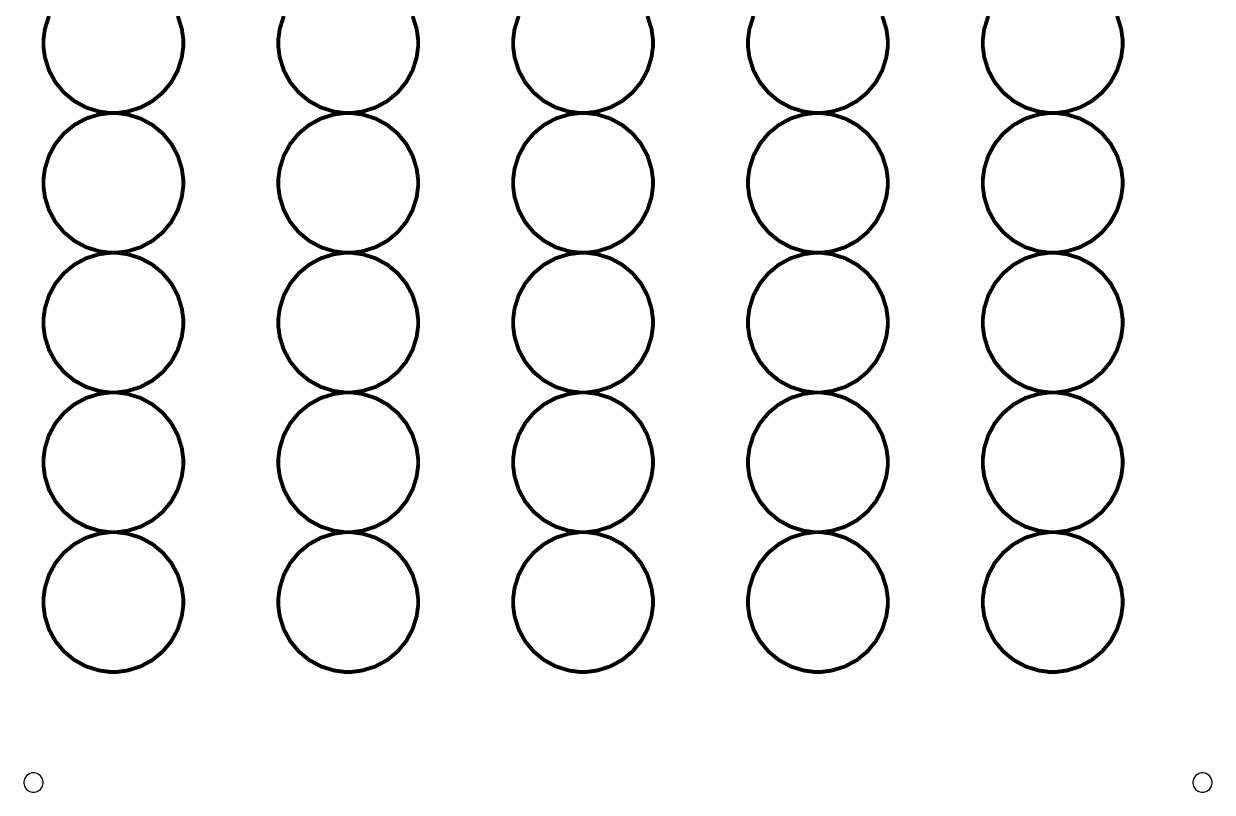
# Model space of a CAD drawing. Extents: x 0 to 216, y 0 to 279.
# Drawn here: x 0 to 215.9, y 0 to 139.7 of the extents above; entities that cross this region are included whole.
import ezdxf

# ---------------------------------------------------------------- set-up
doc = ezdxf.new("R2010")
doc.units = 0
doc.layers.add('C00-00-00-BLACK', color=7, linetype='CONTINUOUS')

msp = doc.modelspace()

# ---------------------------------------------------------------- linework, layer by layer
at = {"layer": 'C00-00-00-BLACK', "const_width": 0.705556}
for points in [[(4.5751, 141.115), (3.83508, 138.733), (3.57738, 136.813), (3.57738, 136.172), (3.57738, 135.533), (3.83508, 133.613), (4.5751, 131.231), (5.74643, 129.073), (7.29671, 127.193), (9.17635, 125.643), (11.3344, 124.471), (13.717, 123.731), (15.6366, 123.472), (16.2774, 123.472), (16.9168, 123.472), (18.8364, 123.731), (21.219, 124.471), (23.377, 125.643), (25.2567, 127.193), (26.807, 129.073), (27.9783, 131.231), (28.7183, 133.613), (28.9774, 135.533), (28.9774, 136.172), (28.9774, 136.172), (28.9774, 136.813), (28.7183, 138.733), (27.9783, 141.115)], [(47.2362, 141.115), (46.4965, 138.733), (46.2386, 136.813), (46.2386, 136.172), (46.2386, 135.533), (46.4965, 133.613), (47.2362, 131.231), (48.4078, 129.073), (49.9579, 127.193), (51.8375, 125.643), (53.9958, 124.471), (56.3785, 123.731), (58.2979, 123.472), (58.9386, 123.472), (59.5782, 123.472), (61.4976, 123.731), (63.8803, 124.471), (66.0382, 125.643), (67.9178, 127.193), (69.4683, 129.073), (70.6395, 131.231), (71.3796, 133.613), (71.6386, 135.533), (71.6386, 136.172), (71.6386, 136.172), (71.6386, 136.813), (71.3796, 138.733), (70.6395, 141.115)], [(89.8977, 141.115), (89.1575, 138.733), (88.9, 136.813), (88.9, 136.172), (88.9, 135.533), (89.1575, 133.613), (89.8977, 131.231), (91.0689, 129.073), (92.6193, 127.193), (94.4989, 125.643), (96.6569, 124.471), (99.0395, 123.731), (100.959, 123.472), (101.6, 123.472), (102.24, 123.472), (104.159, 123.731), (106.542, 124.471), (108.7, 125.643), (110.579, 127.193), (112.13, 129.073), (113.301, 131.231), (114.041, 133.613), (114.3, 135.533), (114.3, 136.172), (114.3, 136.172), (114.3, 136.813), (114.041, 138.733), (113.301, 141.115)], [(132.559, 141.115), (131.819, 138.733), (131.561, 136.813), (131.561, 136.172), (131.561, 135.533), (131.819, 133.613), (132.559, 131.231), (133.73, 129.073), (135.281, 127.193), (137.16, 125.643), (139.318, 124.471), (141.701, 123.731), (143.62, 123.472), (144.261, 123.472), (144.901, 123.472), (146.82, 123.731), (149.203, 124.471), (151.361, 125.643), (153.241, 127.193), (154.791, 129.073), (155.962, 131.231), (156.702, 133.613), (156.961, 135.533), (156.961, 136.172), (156.961, 136.172), (156.961, 136.813), (156.702, 138.733), (155.962, 141.115)], [(175.22, 141.115), (174.48, 138.733), (174.222, 136.813), (174.222, 136.172), (174.222, 135.533), (174.48, 133.613), (175.22, 131.231), (176.392, 129.073), (177.942, 127.193), (179.821, 125.643), (181.98, 124.471), (184.362, 123.731), (186.282, 123.472), (186.922, 123.472), (187.562, 123.472), (189.482, 123.731), (191.864, 124.471), (194.022, 125.643), (195.902, 127.193), (197.452, 129.073), (198.623, 131.231), (199.364, 133.613), (199.622, 135.533), (199.622, 136.172), (199.622, 136.172), (199.622, 136.813), (199.364, 138.733), (198.623, 141.115)]]:
    msp.add_lwpolyline(points, dxfattribs=at)
for points in [[(28.9774, 110.772), (28.9774, 111.413), (28.7183, 113.333), (27.9783, 115.715), (26.807, 117.873), (25.2567, 119.753), (23.377, 121.303), (21.219, 122.475), (18.8364, 123.215), (16.9168, 123.472), (16.2774, 123.472), (15.6366, 123.472), (13.717, 123.215), (11.3344, 122.475), (9.17635, 121.303), (7.29671, 119.753), (5.74643, 117.873), (4.5751, 115.715), (3.83508, 113.333), (3.57738, 111.413), (3.57738, 110.772), (3.57738, 110.133), (3.83508, 108.213), (4.5751, 105.831), (5.74643, 103.673), (7.29671, 101.793), (9.17635, 100.243), (11.3344, 99.0713), (13.717, 98.3312), (15.6366, 98.0722), (16.2774, 98.0722), (16.9168, 98.0722), (18.8364, 98.3312), (21.219, 99.0713), (23.377, 100.243), (25.2567, 101.793), (26.807, 103.673), (27.9783, 105.831), (28.7183, 108.213), (28.9774, 110.133), (28.9774, 110.772)], [(71.6386, 110.772), (71.6386, 111.413), (71.3796, 113.333), (70.6395, 115.715), (69.4683, 117.873), (67.9178, 119.753), (66.0382, 121.303), (63.8803, 122.475), (61.4976, 123.215), (59.5782, 123.472), (58.9386, 123.472), (58.2979, 123.472), (56.3785, 123.215), (53.9958, 122.475), (51.8375, 121.303), (49.9579, 119.753), (48.4078, 117.873), (47.2362, 115.715), (46.4965, 113.333), (46.2386, 111.413), (46.2386, 110.772), (46.2386, 110.133), (46.4965, 108.213), (47.2362, 105.831), (48.4078, 103.673), (49.9579, 101.793), (51.8375, 100.243), (53.9958, 99.0713), (56.3785, 98.3312), (58.2979, 98.0722), (58.9386, 98.0722), (59.5782, 98.0722), (61.4976, 98.3312), (63.8803, 99.0713), (66.0382, 100.243), (67.9178, 101.793), (69.4683, 103.673), (70.6395, 105.831), (71.3796, 108.213), (71.6386, 110.133), (71.6386, 110.772)], [(114.3, 110.772), (114.3, 111.413), (114.041, 113.333), (113.301, 115.715), (112.13, 117.873), (110.579, 119.753), (108.7, 121.303), (106.542, 122.475), (104.159, 123.215), (102.24, 123.472), (101.6, 123.472), (100.959, 123.472), (99.0395, 123.215), (96.6569, 122.475), (94.4989, 121.303), (92.6193, 119.753), (91.0689, 117.873), (89.8977, 115.715), (89.1575, 113.333), (88.9, 111.413), (88.9, 110.772), (88.9, 110.133), (89.1575, 108.213), (89.8977, 105.831), (91.0689, 103.673), (92.6193, 101.793), (94.4989, 100.243), (96.6569, 99.0713), (99.0395, 98.3312), (100.959, 98.0722), (101.6, 98.0722), (102.24, 98.0722), (104.159, 98.3312), (106.542, 99.0713), (108.7, 100.243), (110.579, 101.793), (112.13, 103.673), (113.301, 105.831), (114.041, 108.213), (114.3, 110.133), (114.3, 110.772)], [(156.961, 110.772), (156.961, 111.413), (156.702, 113.333), (155.962, 115.715), (154.791, 117.873), (153.241, 119.753), (151.361, 121.303), (149.203, 122.475), (146.82, 123.215), (144.901, 123.472), (144.261, 123.472), (143.62, 123.472), (141.701, 123.215), (139.318, 122.475), (137.16, 121.303), (135.281, 119.753), (133.73, 117.873), (132.559, 115.715), (131.819, 113.333), (131.561, 111.413), (131.561, 110.772), (131.561, 110.133), (131.819, 108.213), (132.559, 105.831), (133.73, 103.673), (135.281, 101.793), (137.16, 100.243), (139.318, 99.0713), (141.701, 98.3312), (143.62, 98.0722), (144.261, 98.0722), (144.901, 98.0722), (146.82, 98.3312), (149.203, 99.0713), (151.361, 100.243), (153.241, 101.793), (154.791, 103.673), (155.962, 105.831), (156.702, 108.213), (156.961, 110.133), (156.961, 110.772)], [(199.622, 110.772), (199.622, 111.413), (199.364, 113.333), (198.623, 115.715), (197.452, 117.873), (195.902, 119.753), (194.022, 121.303), (191.864, 122.475), (189.482, 123.215), (187.562, 123.472), (186.922, 123.472), (186.282, 123.472), (184.362, 123.215), (181.98, 122.475), (179.821, 121.303), (177.942, 119.753), (176.392, 117.873), (175.22, 115.715), (174.48, 113.333), (174.222, 111.413), (174.222, 110.772), (174.222, 110.133), (174.48, 108.213), (175.22, 105.831), (176.392, 103.673), (177.942, 101.793), (179.821, 100.243), (181.98, 99.0713), (184.362, 98.3312), (186.282, 98.0722), (186.922, 98.0722), (187.562, 98.0722), (189.482, 98.3312), (191.864, 99.0713), (194.022, 100.243), (195.902, 101.793), (197.452, 103.673), (198.623, 105.831), (199.364, 108.213), (199.622, 110.133), (199.622, 110.772)], [(28.9774, 85.3722), (28.9774, 86.0129), (28.7183, 87.9327), (27.9783, 90.3153), (26.807, 92.4733), (25.2567, 94.3529), (23.377, 95.9033), (21.219, 97.0746), (18.8364, 97.8147), (16.9168, 98.0722), (16.2774, 98.0722), (15.6366, 98.0722), (13.717, 97.8147), (11.3344, 97.0746), (9.17635, 95.9033), (7.29671, 94.3529), (5.74643, 92.4733), (4.5751, 90.3153), (3.83508, 87.9327), (3.57738, 86.0129), (3.57738, 85.3722), (3.57738, 84.733), (3.83508, 82.8132), (4.5751, 80.4305), (5.74643, 78.2726), (7.29671, 76.393), (9.17635, 74.8425), (11.3344, 73.6713), (13.717, 72.9312), (15.6366, 72.6722), (16.2774, 72.6722), (16.9168, 72.6722), (18.8364, 72.9312), (21.219, 73.6713), (23.377, 74.8425), (25.2567, 76.393), (26.807, 78.2726), (27.9783, 80.4305), (28.7183, 82.8132), (28.9774, 84.733), (28.9774, 85.3722)], [(71.6386, 85.3722), (71.6386, 86.0129), (71.3796, 87.9327), (70.6395, 90.3153), (69.4683, 92.4733), (67.9178, 94.3529), (66.0382, 95.9033), (63.8803, 97.0746), (61.4976, 97.8147), (59.5782, 98.0722), (58.9386, 98.0722), (58.2979, 98.0722), (56.3785, 97.8147), (53.9958, 97.0746), (51.8375, 95.9033), (49.9579, 94.3529), (48.4078, 92.4733), (47.2362, 90.3153), (46.4965, 87.9327), (46.2386, 86.0129), (46.2386, 85.3722), (46.2386, 84.733), (46.4965, 82.8132), (47.2362, 80.4305), (48.4078, 78.2726), (49.9579, 76.393), (51.8375, 74.8425), (53.9958, 73.6713), (56.3785, 72.9312), (58.2979, 72.6722), (58.9386, 72.6722), (59.5782, 72.6722), (61.4976, 72.9312), (63.8803, 73.6713), (66.0382, 74.8425), (67.9178, 76.393), (69.4683, 78.2726), (70.6395, 80.4305), (71.3796, 82.8132), (71.6386, 84.733), (71.6386, 85.3722)], [(114.3, 85.3722), (114.3, 86.0129), (114.041, 87.9327), (113.301, 90.3153), (112.13, 92.4733), (110.579, 94.3529), (108.7, 95.9033), (106.542, 97.0746), (104.159, 97.8147), (102.24, 98.0722), (101.6, 98.0722), (100.959, 98.0722), (99.0395, 97.8147), (96.6569, 97.0746), (94.4989, 95.9033), (92.6193, 94.3529), (91.0689, 92.4733), (89.8977, 90.3153), (89.1575, 87.9327), (88.9, 86.0129), (88.9, 85.3722), (88.9, 84.733), (89.1575, 82.8132), (89.8977, 80.4305), (91.0689, 78.2726), (92.6193, 76.393), (94.4989, 74.8425), (96.6569, 73.6713), (99.0395, 72.9312), (100.959, 72.6722), (101.6, 72.6722), (102.24, 72.6722), (104.159, 72.9312), (106.542, 73.6713), (108.7, 74.8425), (110.579, 76.393), (112.13, 78.2726), (113.301, 80.4305), (114.041, 82.8132), (114.3, 84.733), (114.3, 85.3722)], [(156.961, 85.3722), (156.961, 86.0129), (156.702, 87.9327), (155.962, 90.3153), (154.791, 92.4733), (153.241, 94.3529), (151.361, 95.9033), (149.203, 97.0746), (146.82, 97.8147), (144.901, 98.0722), (144.261, 98.0722), (143.62, 98.0722), (141.701, 97.8147), (139.318, 97.0746), (137.16, 95.9033), (135.281, 94.3529), (133.73, 92.4733), (132.559, 90.3153), (131.819, 87.9327), (131.561, 86.0129), (131.561, 85.3722), (131.561, 84.733), (131.819, 82.8132), (132.559, 80.4305), (133.73, 78.2726), (135.281, 76.393), (137.16, 74.8425), (139.318, 73.6713), (141.701, 72.9312), (143.62, 72.6722), (144.261, 72.6722), (144.901, 72.6722), (146.82, 72.9312), (149.203, 73.6713), (151.361, 74.8425), (153.241, 76.393), (154.791, 78.2726), (155.962, 80.4305), (156.702, 82.8132), (156.961, 84.733), (156.961, 85.3722)], [(199.622, 85.3722), (199.622, 86.0129), (199.364, 87.9327), (198.623, 90.3153), (197.452, 92.4733), (195.902, 94.3529), (194.022, 95.9033), (191.864, 97.0746), (189.482, 97.8147), (187.562, 98.0722), (186.922, 98.0722), (186.282, 98.0722), (184.362, 97.8147), (181.98, 97.0746), (179.821, 95.9033), (177.942, 94.3529), (176.392, 92.4733), (175.22, 90.3153), (174.48, 87.9327), (174.222, 86.0129), (174.222, 85.3722), (174.222, 84.733), (174.48, 82.8132), (175.22, 80.4305), (176.392, 78.2726), (177.942, 76.393), (179.821, 74.8425), (181.98, 73.6713), (184.362, 72.9312), (186.282, 72.6722), (186.922, 72.6722), (187.562, 72.6722), (189.482, 72.9312), (191.864, 73.6713), (194.022, 74.8425), (195.902, 76.393), (197.452, 78.2726), (198.623, 80.4305), (199.364, 82.8132), (199.622, 84.733), (199.622, 85.3722)], [(28.9774, 59.9722), (28.9774, 60.6129), (28.7183, 62.5327), (27.9783, 64.9153), (26.807, 67.0733), (25.2567, 68.9529), (23.377, 70.5033), (21.219, 71.6746), (18.8364, 72.4147), (16.9168, 72.6722), (16.2774, 72.6722), (15.6366, 72.6722), (13.717, 72.4147), (11.3344, 71.6746), (9.17635, 70.5033), (7.29671, 68.9529), (5.74643, 67.0733), (4.5751, 64.9153), (3.83508, 62.5327), (3.57738, 60.6129), (3.57738, 59.9722), (3.57738, 59.333), (3.83508, 57.4132), (4.5751, 55.0305), (5.74643, 52.8726), (7.29671, 50.993), (9.17635, 49.4425), (11.3344, 48.2713), (13.717, 47.5312), (15.6366, 47.2722), (16.2774, 47.2722), (16.9168, 47.2722), (18.8364, 47.5312), (21.219, 48.2713), (23.377, 49.4425), (25.2567, 50.993), (26.807, 52.8726), (27.9783, 55.0305), (28.7183, 57.4132), (28.9774, 59.333), (28.9774, 59.9722)], [(71.6386, 59.9722), (71.6386, 60.6129), (71.3796, 62.5327), (70.6395, 64.9153), (69.4683, 67.0733), (67.9178, 68.9529), (66.0382, 70.5033), (63.8803, 71.6746), (61.4976, 72.4147), (59.5782, 72.6722), (58.9386, 72.6722), (58.2979, 72.6722), (56.3785, 72.4147), (53.9958, 71.6746), (51.8375, 70.5033), (49.9579, 68.9529), (48.4078, 67.0733), (47.2362, 64.9153), (46.4965, 62.5327), (46.2386, 60.6129), (46.2386, 59.9722), (46.2386, 59.333), (46.4965, 57.4132), (47.2362, 55.0305), (48.4078, 52.8726), (49.9579, 50.993), (51.8375, 49.4425), (53.9958, 48.2713), (56.3785, 47.5312), (58.2979, 47.2722), (58.9386, 47.2722), (59.5782, 47.2722), (61.4976, 47.5312), (63.8803, 48.2713), (66.0382, 49.4425), (67.9178, 50.993), (69.4683, 52.8726), (70.6395, 55.0305), (71.3796, 57.4132), (71.6386, 59.333), (71.6386, 59.9722)], [(114.3, 59.9722), (114.3, 60.6129), (114.041, 62.5327), (113.301, 64.9153), (112.13, 67.0733), (110.579, 68.9529), (108.7, 70.5033), (106.542, 71.6746), (104.159, 72.4147), (102.24, 72.6722), (101.6, 72.6722), (100.959, 72.6722), (99.0395, 72.4147), (96.6569, 71.6746), (94.4989, 70.5033), (92.6193, 68.9529), (91.0689, 67.0733), (89.8977, 64.9153), (89.1575, 62.5327), (88.9, 60.6129), (88.9, 59.9722), (88.9, 59.333), (89.1575, 57.4132), (89.8977, 55.0305), (91.0689, 52.8726), (92.6193, 50.993), (94.4989, 49.4425), (96.6569, 48.2713), (99.0395, 47.5312), (100.959, 47.2722), (101.6, 47.2722), (102.24, 47.2722), (104.159, 47.5312), (106.542, 48.2713), (108.7, 49.4425), (110.579, 50.993), (112.13, 52.8726), (113.301, 55.0305), (114.041, 57.4132), (114.3, 59.333), (114.3, 59.9722)], [(156.961, 59.9722), (156.961, 60.6129), (156.702, 62.5327), (155.962, 64.9153), (154.791, 67.0733), (153.241, 68.9529), (151.361, 70.5033), (149.203, 71.6746), (146.82, 72.4147), (144.901, 72.6722), (144.261, 72.6722), (143.62, 72.6722), (141.701, 72.4147), (139.318, 71.6746), (137.16, 70.5033), (135.281, 68.9529), (133.73, 67.0733), (132.559, 64.9153), (131.819, 62.5327), (131.561, 60.6129), (131.561, 59.9722), (131.561, 59.333), (131.819, 57.4132), (132.559, 55.0305), (133.73, 52.8726), (135.281, 50.993), (137.16, 49.4425), (139.318, 48.2713), (141.701, 47.5312), (143.62, 47.2722), (144.261, 47.2722), (144.901, 47.2722), (146.82, 47.5312), (149.203, 48.2713), (151.361, 49.4425), (153.241, 50.993), (154.791, 52.8726), (155.962, 55.0305), (156.702, 57.4132), (156.961, 59.333), (156.961, 59.9722)], [(199.622, 59.9722), (199.622, 60.6129), (199.364, 62.5327), (198.623, 64.9153), (197.452, 67.0733), (195.902, 68.9529), (194.022, 70.5033), (191.864, 71.6746), (189.482, 72.4147), (187.562, 72.6722), (186.922, 72.6722), (186.282, 72.6722), (184.362, 72.4147), (181.98, 71.6746), (179.821, 70.5033), (177.942, 68.9529), (176.392, 67.0733), (175.22, 64.9153), (174.48, 62.5327), (174.222, 60.6129), (174.222, 59.9722), (174.222, 59.333), (174.48, 57.4132), (175.22, 55.0305), (176.392, 52.8726), (177.942, 50.993), (179.821, 49.4425), (181.98, 48.2713), (184.362, 47.5312), (186.282, 47.2722), (186.922, 47.2722), (187.562, 47.2722), (189.482, 47.5312), (191.864, 48.2713), (194.022, 49.4425), (195.902, 50.993), (197.452, 52.8726), (198.623, 55.0305), (199.364, 57.4132), (199.622, 59.333), (199.622, 59.9722)], [(28.9774, 34.5722), (28.9774, 35.213), (28.7183, 37.1327), (27.9783, 39.5153), (26.807, 41.6733), (25.2567, 43.5529), (23.377, 45.1033), (21.219, 46.2746), (18.8364, 47.0147), (16.9168, 47.2722), (16.2774, 47.2722), (15.6366, 47.2722), (13.717, 47.0147), (11.3344, 46.2746), (9.17635, 45.1033), (7.29671, 43.5529), (5.74643, 41.6733), (4.5751, 39.5153), (3.83508, 37.1327), (3.57738, 35.213), (3.57738, 34.5722), (3.57738, 33.9328), (3.83508, 32.0132), (4.5751, 29.6306), (5.74643, 27.4726), (7.29671, 25.5929), (9.17635, 24.0426), (11.3344, 22.8713), (13.717, 22.1313), (15.6366, 21.8722), (16.2774, 21.8722), (16.9168, 21.8722), (18.8364, 22.1313), (21.219, 22.8713), (23.377, 24.0426), (25.2567, 25.5929), (26.807, 27.4726), (27.9783, 29.6306), (28.7183, 32.0132), (28.9774, 33.9328), (28.9774, 34.5722)], [(71.6386, 34.5722), (71.6386, 35.213), (71.3796, 37.1327), (70.6395, 39.5153), (69.4683, 41.6733), (67.9178, 43.5529), (66.0382, 45.1033), (63.8803, 46.2746), (61.4976, 47.0147), (59.5782, 47.2722), (58.9386, 47.2722), (58.2979, 47.2722), (56.3785, 47.0147), (53.9958, 46.2746), (51.8375, 45.1033), (49.9579, 43.5529), (48.4078, 41.6733), (47.2362, 39.5153), (46.4965, 37.1327), (46.2386, 35.213), (46.2386, 34.5722), (46.2386, 33.9328), (46.4965, 32.0132), (47.2362, 29.6306), (48.4078, 27.4726), (49.9579, 25.5929), (51.8375, 24.0426), (53.9958, 22.8713), (56.3785, 22.1313), (58.2979, 21.8722), (58.9386, 21.8722), (59.5782, 21.8722), (61.4976, 22.1313), (63.8803, 22.8713), (66.0382, 24.0426), (67.9178, 25.5929), (69.4683, 27.4726), (70.6395, 29.6306), (71.3796, 32.0132), (71.6386, 33.9328), (71.6386, 34.5722)], [(114.3, 34.5722), (114.3, 35.213), (114.041, 37.1327), (113.301, 39.5153), (112.13, 41.6733), (110.579, 43.5529), (108.7, 45.1033), (106.542, 46.2746), (104.159, 47.0147), (102.24, 47.2722), (101.6, 47.2722), (100.959, 47.2722), (99.0395, 47.0147), (96.6569, 46.2746), (94.4989, 45.1033), (92.6193, 43.5529), (91.0689, 41.6733), (89.8977, 39.5153), (89.1575, 37.1327), (88.9, 35.213), (88.9, 34.5722), (88.9, 33.9328), (89.1575, 32.0132), (89.8977, 29.6306), (91.0689, 27.4726), (92.6193, 25.5929), (94.4989, 24.0426), (96.6569, 22.8713), (99.0395, 22.1313), (100.959, 21.8722), (101.6, 21.8722), (102.24, 21.8722), (104.159, 22.1313), (106.542, 22.8713), (108.7, 24.0426), (110.579, 25.5929), (112.13, 27.4726), (113.301, 29.6306), (114.041, 32.0132), (114.3, 33.9328), (114.3, 34.5722)], [(156.961, 34.5722), (156.961, 35.213), (156.702, 37.1327), (155.962, 39.5153), (154.791, 41.6733), (153.241, 43.5529), (151.361, 45.1033), (149.203, 46.2746), (146.82, 47.0147), (144.901, 47.2722), (144.261, 47.2722), (143.62, 47.2722), (141.701, 47.0147), (139.318, 46.2746), (137.16, 45.1033), (135.281, 43.5529), (133.73, 41.6733), (132.559, 39.5153), (131.819, 37.1327), (131.561, 35.213), (131.561, 34.5722), (131.561, 33.9328), (131.819, 32.0132), (132.559, 29.6306), (133.73, 27.4726), (135.281, 25.5929), (137.16, 24.0426), (139.318, 22.8713), (141.701, 22.1313), (143.62, 21.8722), (144.261, 21.8722), (144.901, 21.8722), (146.82, 22.1313), (149.203, 22.8713), (151.361, 24.0426), (153.241, 25.5929), (154.791, 27.4726), (155.962, 29.6306), (156.702, 32.0132), (156.961, 33.9328), (156.961, 34.5722)], [(199.622, 34.5722), (199.622, 35.213), (199.364, 37.1327), (198.623, 39.5153), (197.452, 41.6733), (195.902, 43.5529), (194.022, 45.1033), (191.864, 46.2746), (189.482, 47.0147), (187.562, 47.2722), (186.922, 47.2722), (186.282, 47.2722), (184.362, 47.0147), (181.98, 46.2746), (179.821, 45.1033), (177.942, 43.5529), (176.392, 41.6733), (175.22, 39.5153), (174.48, 37.1327), (174.222, 35.213), (174.222, 34.5722), (174.222, 33.9328), (174.48, 32.0132), (175.22, 29.6306), (176.392, 27.4726), (177.942, 25.5929), (179.821, 24.0426), (181.98, 22.8713), (184.362, 22.1313), (186.282, 21.8722), (186.922, 21.8722), (187.562, 21.8722), (189.482, 22.1313), (191.864, 22.8713), (194.022, 24.0426), (195.902, 25.5929), (197.452, 27.4726), (198.623, 29.6306), (199.364, 32.0132), (199.622, 33.9328), (199.622, 34.5722)]]:
    msp.add_lwpolyline(points, close=True, dxfattribs=at)
at = {"layer": 'C00-00-00-BLACK'}
for points in [[(3.52778, 1.76389), (3.52778, 1.93614), (3.3886, 2.45153), (3.01101, 3.01239), (2.45015, 3.38998), (1.93477, 3.52778), (1.76389, 3.52778), (1.59163, 3.52778), (1.07625, 3.38998), (0.515387, 3.01239), (0.137804, 2.45153), (0, 1.93614), (0, 1.76389), (0, 1.59301), (0.137804, 1.07763), (0.515387, 0.516763), (1.07625, 0.139182), (1.59163, 0), (1.76389, 0), (1.93477, 0), (2.45015, 0.139182), (3.01101, 0.516763), (3.3886, 1.07763), (3.52778, 1.59301), (3.52778, 1.76389)], [(3.52778, 1.76389), (3.52778, 1.93614), (3.3886, 2.45153), (3.01101, 3.01239), (2.45015, 3.38998), (1.93477, 3.52778), (1.76389, 3.52778), (1.59163, 3.52778), (1.07625, 3.38998), (0.515387, 3.01239), (0.137804, 2.45153), (0, 1.93614), (0, 1.76389), (0, 1.59301), (0.137804, 1.07763), (0.515387, 0.516763), (1.07625, 0.139182), (1.59163, 0), (1.76389, 0), (1.93477, 0), (2.45015, 0.139182), (3.01101, 0.516763), (3.3886, 1.07763), (3.52778, 1.59301), (3.52778, 1.76389)], [(3.52778, 1.76389), (3.52778, 1.93614), (3.3886, 2.45153), (3.01101, 3.01239), (2.45015, 3.38998), (1.93477, 3.52778), (1.76389, 3.52778), (1.59163, 3.52778), (1.07625, 3.38998), (0.515387, 3.01239), (0.137804, 2.45153), (0, 1.93614), (0, 1.76389), (0, 1.59301), (0.137804, 1.07763), (0.515387, 0.516763), (1.07625, 0.139182), (1.59163, 0), (1.76389, 0), (1.93477, 0), (2.45015, 0.139182), (3.01101, 0.516763), (3.3886, 1.07763), (3.52778, 1.59301), (3.52778, 1.76389)], [(3.52778, 1.76389), (3.52778, 1.93614), (3.3886, 2.45153), (3.01101, 3.01239), (2.45015, 3.38998), (1.93477, 3.52778), (1.76389, 3.52778), (1.59163, 3.52778), (1.07625, 3.38998), (0.515387, 3.01239), (0.137804, 2.45153), (0, 1.93614), (0, 1.76389), (0, 1.59301), (0.137804, 1.07763), (0.515387, 0.516763), (1.07625, 0.139182), (1.59163, 0), (1.76389, 0), (1.93477, 0), (2.45015, 0.139182), (3.01101, 0.516763), (3.3886, 1.07763), (3.52778, 1.59301), (3.52778, 1.76389)], [(3.52778, 1.76389), (3.52778, 1.93614), (3.3886, 2.45153), (3.01101, 3.01239), (2.45015, 3.38998), (1.93477, 3.52778), (1.76389, 3.52778), (1.59163, 3.52778), (1.07625, 3.38998), (0.515387, 3.01239), (0.137804, 2.45153), (0, 1.93614), (0, 1.76389), (0, 1.59301), (0.137804, 1.07763), (0.515387, 0.516763), (1.07625, 0.139182), (1.59163, 0), (1.76389, 0), (1.93477, 0), (2.45015, 0.139182), (3.01101, 0.516763), (3.3886, 1.07763), (3.52778, 1.59301), (3.52778, 1.76389)], [(3.52778, 1.76389), (3.52778, 1.93614), (3.3886, 2.45153), (3.01101, 3.01239), (2.45015, 3.38998), (1.93477, 3.52778), (1.76389, 3.52778), (1.59163, 3.52778), (1.07625, 3.38998), (0.515387, 3.01239), (0.137804, 2.45153), (0, 1.93614), (0, 1.76389), (0, 1.59301), (0.137804, 1.07763), (0.515387, 0.516763), (1.07625, 0.139182), (1.59163, 0), (1.76389, 0), (1.93477, 0), (2.45015, 0.139182), (3.01101, 0.516763), (3.3886, 1.07763), (3.52778, 1.59301), (3.52778, 1.76389)], [(3.52778, 1.76389), (3.52778, 1.93614), (3.3886, 2.45153), (3.01101, 3.01239), (2.45015, 3.38998), (1.93477, 3.52778), (1.76389, 3.52778), (1.59163, 3.52778), (1.07625, 3.38998), (0.515387, 3.01239), (0.137804, 2.45153), (0, 1.93614), (0, 1.76389), (0, 1.59301), (0.137804, 1.07763), (0.515387, 0.516763), (1.07625, 0.139182), (1.59163, 0), (1.76389, 0), (1.93477, 0), (2.45015, 0.139182), (3.01101, 0.516763), (3.3886, 1.07763), (3.52778, 1.59301), (3.52778, 1.76389)], [(3.52778, 1.76389), (3.52778, 1.93614), (3.3886, 2.45153), (3.01101, 3.01239), (2.45015, 3.38998), (1.93477, 3.52778), (1.76389, 3.52778), (1.59163, 3.52778), (1.07625, 3.38998), (0.515387, 3.01239), (0.137804, 2.45153), (0, 1.93614), (0, 1.76389), (0, 1.59301), (0.137804, 1.07763), (0.515387, 0.516763), (1.07625, 0.139182), (1.59163, 0), (1.76389, 0), (1.93477, 0), (2.45015, 0.139182), (3.01101, 0.516763), (3.3886, 1.07763), (3.52778, 1.59301), (3.52778, 1.76389)], [(3.52778, 1.76389), (3.52778, 1.93614), (3.3886, 2.45153), (3.01101, 3.01239), (2.45015, 3.38998), (1.93477, 3.52778), (1.76389, 3.52778), (1.59163, 3.52778), (1.07625, 3.38998), (0.515387, 3.01239), (0.137804, 2.45153), (0, 1.93614), (0, 1.76389), (0, 1.59301), (0.137804, 1.07763), (0.515387, 0.516763), (1.07625, 0.139182), (1.59163, 0), (1.76389, 0), (1.93477, 0), (2.45015, 0.139182), (3.01101, 0.516763), (3.3886, 1.07763), (3.52778, 1.59301), (3.52778, 1.76389)], [(3.52778, 1.76389), (3.52778, 1.93614), (3.3886, 2.45153), (3.01101, 3.01239), (2.45015, 3.38998), (1.93477, 3.52778), (1.76389, 3.52778), (1.59163, 3.52778), (1.07625, 3.38998), (0.515387, 3.01239), (0.137804, 2.45153), (0, 1.93614), (0, 1.76389), (0, 1.59301), (0.137804, 1.07763), (0.515387, 0.516763), (1.07625, 0.139182), (1.59163, 0), (1.76389, 0), (1.93477, 0), (2.45015, 0.139182), (3.01101, 0.516763), (3.3886, 1.07763), (3.52778, 1.59301), (3.52778, 1.76389)], [(215.9, 1.76389), (215.9, 1.93614), (215.761, 2.45153), (215.383, 3.01239), (214.822, 3.38998), (214.307, 3.52778), (214.136, 3.52778), (213.964, 3.52778), (213.449, 3.38998), (212.888, 3.01239), (212.51, 2.45153), (212.372, 1.93614), (212.372, 1.76389), (212.372, 1.59301), (212.51, 1.07763), (212.888, 0.516763), (213.449, 0.139182), (213.964, 0), (214.136, 0), (214.307, 0), (214.822, 0.139182), (215.383, 0.516763), (215.761, 1.07763), (215.9, 1.59301), (215.9, 1.76389)], [(215.9, 1.76389), (215.9, 1.93614), (215.761, 2.45153), (215.383, 3.01239), (214.822, 3.38998), (214.307, 3.52778), (214.136, 3.52778), (213.964, 3.52778), (213.449, 3.38998), (212.888, 3.01239), (212.51, 2.45153), (212.372, 1.93614), (212.372, 1.76389), (212.372, 1.59301), (212.51, 1.07763), (212.888, 0.516763), (213.449, 0.139182), (213.964, 0), (214.136, 0), (214.307, 0), (214.822, 0.139182), (215.383, 0.516763), (215.761, 1.07763), (215.9, 1.59301), (215.9, 1.76389)], [(215.9, 1.76389), (215.9, 1.93614), (215.761, 2.45153), (215.383, 3.01239), (214.822, 3.38998), (214.307, 3.52778), (214.136, 3.52778), (213.964, 3.52778), (213.449, 3.38998), (212.888, 3.01239), (212.51, 2.45153), (212.372, 1.93614), (212.372, 1.76389), (212.372, 1.59301), (212.51, 1.07763), (212.888, 0.516763), (213.449, 0.139182), (213.964, 0), (214.136, 0), (214.307, 0), (214.822, 0.139182), (215.383, 0.516763), (215.761, 1.07763), (215.9, 1.59301), (215.9, 1.76389)], [(215.9, 1.76389), (215.9, 1.93614), (215.761, 2.45153), (215.383, 3.01239), (214.822, 3.38998), (214.307, 3.52778), (214.136, 3.52778), (213.964, 3.52778), (213.449, 3.38998), (212.888, 3.01239), (212.51, 2.45153), (212.372, 1.93614), (212.372, 1.76389), (212.372, 1.59301), (212.51, 1.07763), (212.888, 0.516763), (213.449, 0.139182), (213.964, 0), (214.136, 0), (214.307, 0), (214.822, 0.139182), (215.383, 0.516763), (215.761, 1.07763), (215.9, 1.59301), (215.9, 1.76389)], [(215.9, 1.76389), (215.9, 1.93614), (215.761, 2.45153), (215.383, 3.01239), (214.822, 3.38998), (214.307, 3.52778), (214.136, 3.52778), (213.964, 3.52778), (213.449, 3.38998), (212.888, 3.01239), (212.51, 2.45153), (212.372, 1.93614), (212.372, 1.76389), (212.372, 1.59301), (212.51, 1.07763), (212.888, 0.516763), (213.449, 0.139182), (213.964, 0), (214.136, 0), (214.307, 0), (214.822, 0.139182), (215.383, 0.516763), (215.761, 1.07763), (215.9, 1.59301), (215.9, 1.76389)], [(215.9, 1.76389), (215.9, 1.93614), (215.761, 2.45153), (215.383, 3.01239), (214.822, 3.38998), (214.307, 3.52778), (214.136, 3.52778), (213.964, 3.52778), (213.449, 3.38998), (212.888, 3.01239), (212.51, 2.45153), (212.372, 1.93614), (212.372, 1.76389), (212.372, 1.59301), (212.51, 1.07763), (212.888, 0.516763), (213.449, 0.139182), (213.964, 0), (214.136, 0), (214.307, 0), (214.822, 0.139182), (215.383, 0.516763), (215.761, 1.07763), (215.9, 1.59301), (215.9, 1.76389)], [(215.9, 1.76389), (215.9, 1.93614), (215.761, 2.45153), (215.383, 3.01239), (214.822, 3.38998), (214.307, 3.52778), (214.136, 3.52778), (213.964, 3.52778), (213.449, 3.38998), (212.888, 3.01239), (212.51, 2.45153), (212.372, 1.93614), (212.372, 1.76389), (212.372, 1.59301), (212.51, 1.07763), (212.888, 0.516763), (213.449, 0.139182), (213.964, 0), (214.136, 0), (214.307, 0), (214.822, 0.139182), (215.383, 0.516763), (215.761, 1.07763), (215.9, 1.59301), (215.9, 1.76389)], [(215.9, 1.76389), (215.9, 1.93614), (215.761, 2.45153), (215.383, 3.01239), (214.822, 3.38998), (214.307, 3.52778), (214.136, 3.52778), (213.964, 3.52778), (213.449, 3.38998), (212.888, 3.01239), (212.51, 2.45153), (212.372, 1.93614), (212.372, 1.76389), (212.372, 1.59301), (212.51, 1.07763), (212.888, 0.516763), (213.449, 0.139182), (213.964, 0), (214.136, 0), (214.307, 0), (214.822, 0.139182), (215.383, 0.516763), (215.761, 1.07763), (215.9, 1.59301), (215.9, 1.76389)], [(215.9, 1.76389), (215.9, 1.93614), (215.761, 2.45153), (215.383, 3.01239), (214.822, 3.38998), (214.307, 3.52778), (214.136, 3.52778), (213.964, 3.52778), (213.449, 3.38998), (212.888, 3.01239), (212.51, 2.45153), (212.372, 1.93614), (212.372, 1.76389), (212.372, 1.59301), (212.51, 1.07763), (212.888, 0.516763), (213.449, 0.139182), (213.964, 0), (214.136, 0), (214.307, 0), (214.822, 0.139182), (215.383, 0.516763), (215.761, 1.07763), (215.9, 1.59301), (215.9, 1.76389)], [(215.9, 1.76389), (215.9, 1.93614), (215.761, 2.45153), (215.383, 3.01239), (214.822, 3.38998), (214.307, 3.52778), (214.136, 3.52778), (213.964, 3.52778), (213.449, 3.38998), (212.888, 3.01239), (212.51, 2.45153), (212.372, 1.93614), (212.372, 1.76389), (212.372, 1.59301), (212.51, 1.07763), (212.888, 0.516763), (213.449, 0.139182), (213.964, 0), (214.136, 0), (214.307, 0), (214.822, 0.139182), (215.383, 0.516763), (215.761, 1.07763), (215.9, 1.59301), (215.9, 1.76389)]]:
    msp.add_lwpolyline(points, close=True, dxfattribs=at)

doc.saveas('drawing.dxf')
